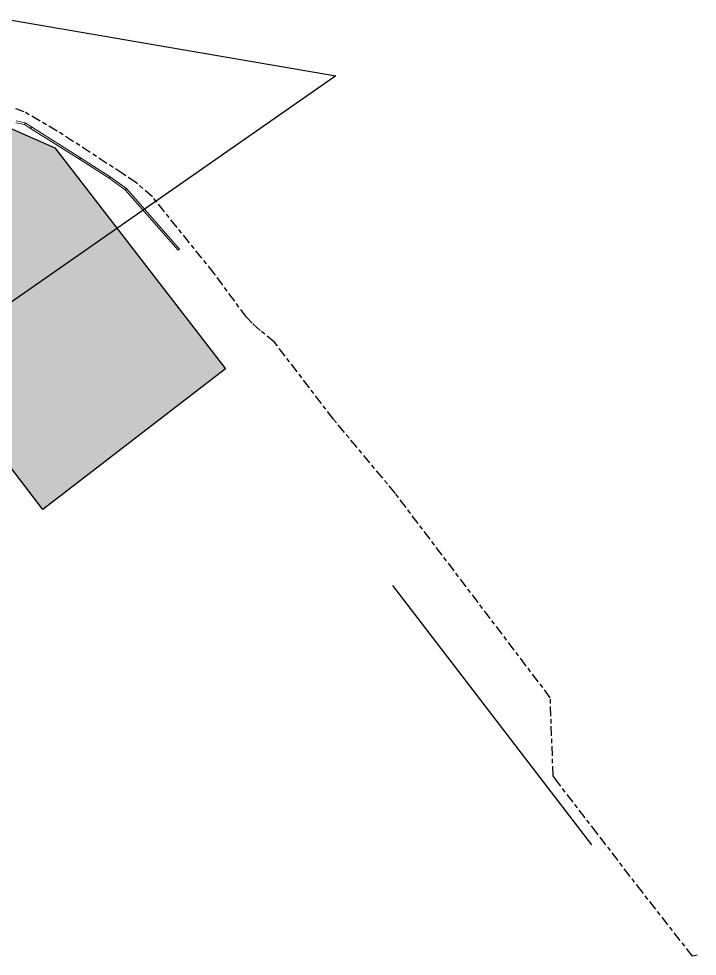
# Model space of a CAD drawing. Extents: x 296374 to 298792, y 6267790 to 6270844.
# Drawn here: x 298471 to 298751, y 6269562.7 to 6269949.2 of the extents above; entities that cross this region are included whole.
import ezdxf

# ---------------------------------------------------------------- set-up
doc = ezdxf.new("R2010")
doc.units = 0
doc.linetypes.add('Cable Exist UG', pattern=[8.2, 4, -1.2, 1.8, -1.2])
for name, color, linetype in [('_User Miscellaneous1', 7, 'Continuous'), ('_User Miscellaneous7', 7, 'Continuous'), ('Boundary', 252, 'Continuous'), ('Poly Substation', 141, 'Continuous'), ('UG_Details_SP_MISC', 7, 'Continuous')]:
    doc.layers.add(name, color=color, linetype=linetype)
doc.layers.add('Viewports', color=6, linetype='Continuous', plot=False)

msp = doc.modelspace()

# ---------------------------------------------------------------- hatches: boundary and pattern name
at = {"layer": 'Poly Substation', "transparency": 33554562}
msp.add_hatch(color=256, dxfattribs=at).paths.add_polyline_path([(298466.31, 6269904.73), (298399.64, 6269853.39), (298481.12, 6269746.84), (298556.3, 6269804.93), (298536.84, 6269830.11), (298485.96, 6269895.97)])

# ---------------------------------------------------------------- linework, layer by layer
at = {"layer": '_User Miscellaneous1', "flags": 128}
msp.add_lwpolyline([(298707.54, 6269608.65), (298625.37, 6269715.55)], dxfattribs=at)
at = {"layer": '_User Miscellaneous7', "linetype": 'Cable Exist UG'}
for points in [[(298469.73, 6269912.18), (298473.11, 6269910.96)], [(298751, 6269563.11), (298749.03, 6269562.71), (298749.03, 6269562.71), (298728.34, 6269589.13), (298709.75, 6269613.3), (298692.79, 6269635.3), (298691.5, 6269637.14), (298691.5, 6269637.14), (298690.36, 6269669.31), (298626.47, 6269753.53), (298600.92, 6269784.1), (298577.61, 6269814.55), (298576.63, 6269815.87), (298570.68, 6269820.77), (298567.35, 6269823.73), (298565.01, 6269826.21), (298551.8, 6269844.09), (298526.22, 6269875.84), (298526.22, 6269875.84), (298519.57, 6269881.62), (298514.3, 6269885.13), (298486.95, 6269902.95), (298473.11, 6269910.96)]]:
    msp.add_lwpolyline(points, dxfattribs=at)
at = {"layer": 'Boundary'}
for p, q in [((298466.31, 6269904.73), (298485.96, 6269895.97)), ((298485.96, 6269895.97), (298556.3, 6269804.93)), ((298481.03, 6269746.96), (298399.28, 6269853.11)), ((298556.3, 6269804.93), (298481.03, 6269746.96))]:
    msp.add_line(p, q, dxfattribs=at)
at = {"layer": 'UG_Details_SP_MISC', "lineweight": 0}
for p, q in [((298469.88, 6269906.4), (298473.36, 6269905.64)), ((298470.01, 6269907.11), (298473.63, 6269906.32)), ((298473.36, 6269905.64), (298473.5, 6269905.98)), ((298473.36, 6269905.64), (298475.93, 6269904.04)), ((298473.63, 6269906.32), (298473.5, 6269905.98)), ((298473.63, 6269906.32), (298476.31, 6269904.65)), ((298476.31, 6269904.65), (298476.12, 6269904.35)), ((298476.31, 6269904.65), (298496.55, 6269891.94)), ((298475.93, 6269904.04), (298476.12, 6269904.35)), ((298475.93, 6269904.04), (298496.16, 6269891.33)), ((298496.16, 6269891.33), (298496.36, 6269891.63)), ((298496.16, 6269891.33), (298508.41, 6269883.47)), ((298496.55, 6269891.94), (298496.36, 6269891.63)), ((298496.55, 6269891.94), (298508.82, 6269884.07)), ((298508.41, 6269883.47), (298508.62, 6269883.77)), ((298508.41, 6269883.47), (298515.01, 6269878.74)), ((298508.82, 6269884.07), (298508.62, 6269883.77)), ((298508.82, 6269884.07), (298515.5, 6269879.27)), ((298515.01, 6269878.74), (298515.25, 6269879.01)), ((298515.01, 6269878.74), (298536.77, 6269853.77)), ((298515.5, 6269879.27), (298515.25, 6269879.01)), ((298515.5, 6269879.27), (298537.32, 6269854.24)), ((298537.32, 6269854.24), (298537.05, 6269854.01)), ((298536.77, 6269853.77), (298537.05, 6269854.01))]:
    msp.add_line(p, q, dxfattribs=at)
at = {"layer": 'Viewports', "lineweight": -3, "flags": 128}
msp.add_lwpolyline([(298173.77, 6269737.97), (298248.22, 6269816.81), (298310.48, 6269855.49), (298464.92, 6269949.25), (298601.92, 6269925.71), (298353.2, 6269752.58), (298234.78, 6269711.71), (298171.8, 6269663.89), (298115.62, 6269735.12), (298006.49, 6269879.83), (298043.84, 6269907.1)], close=True, dxfattribs=at)

doc.saveas('drawing.dxf')
